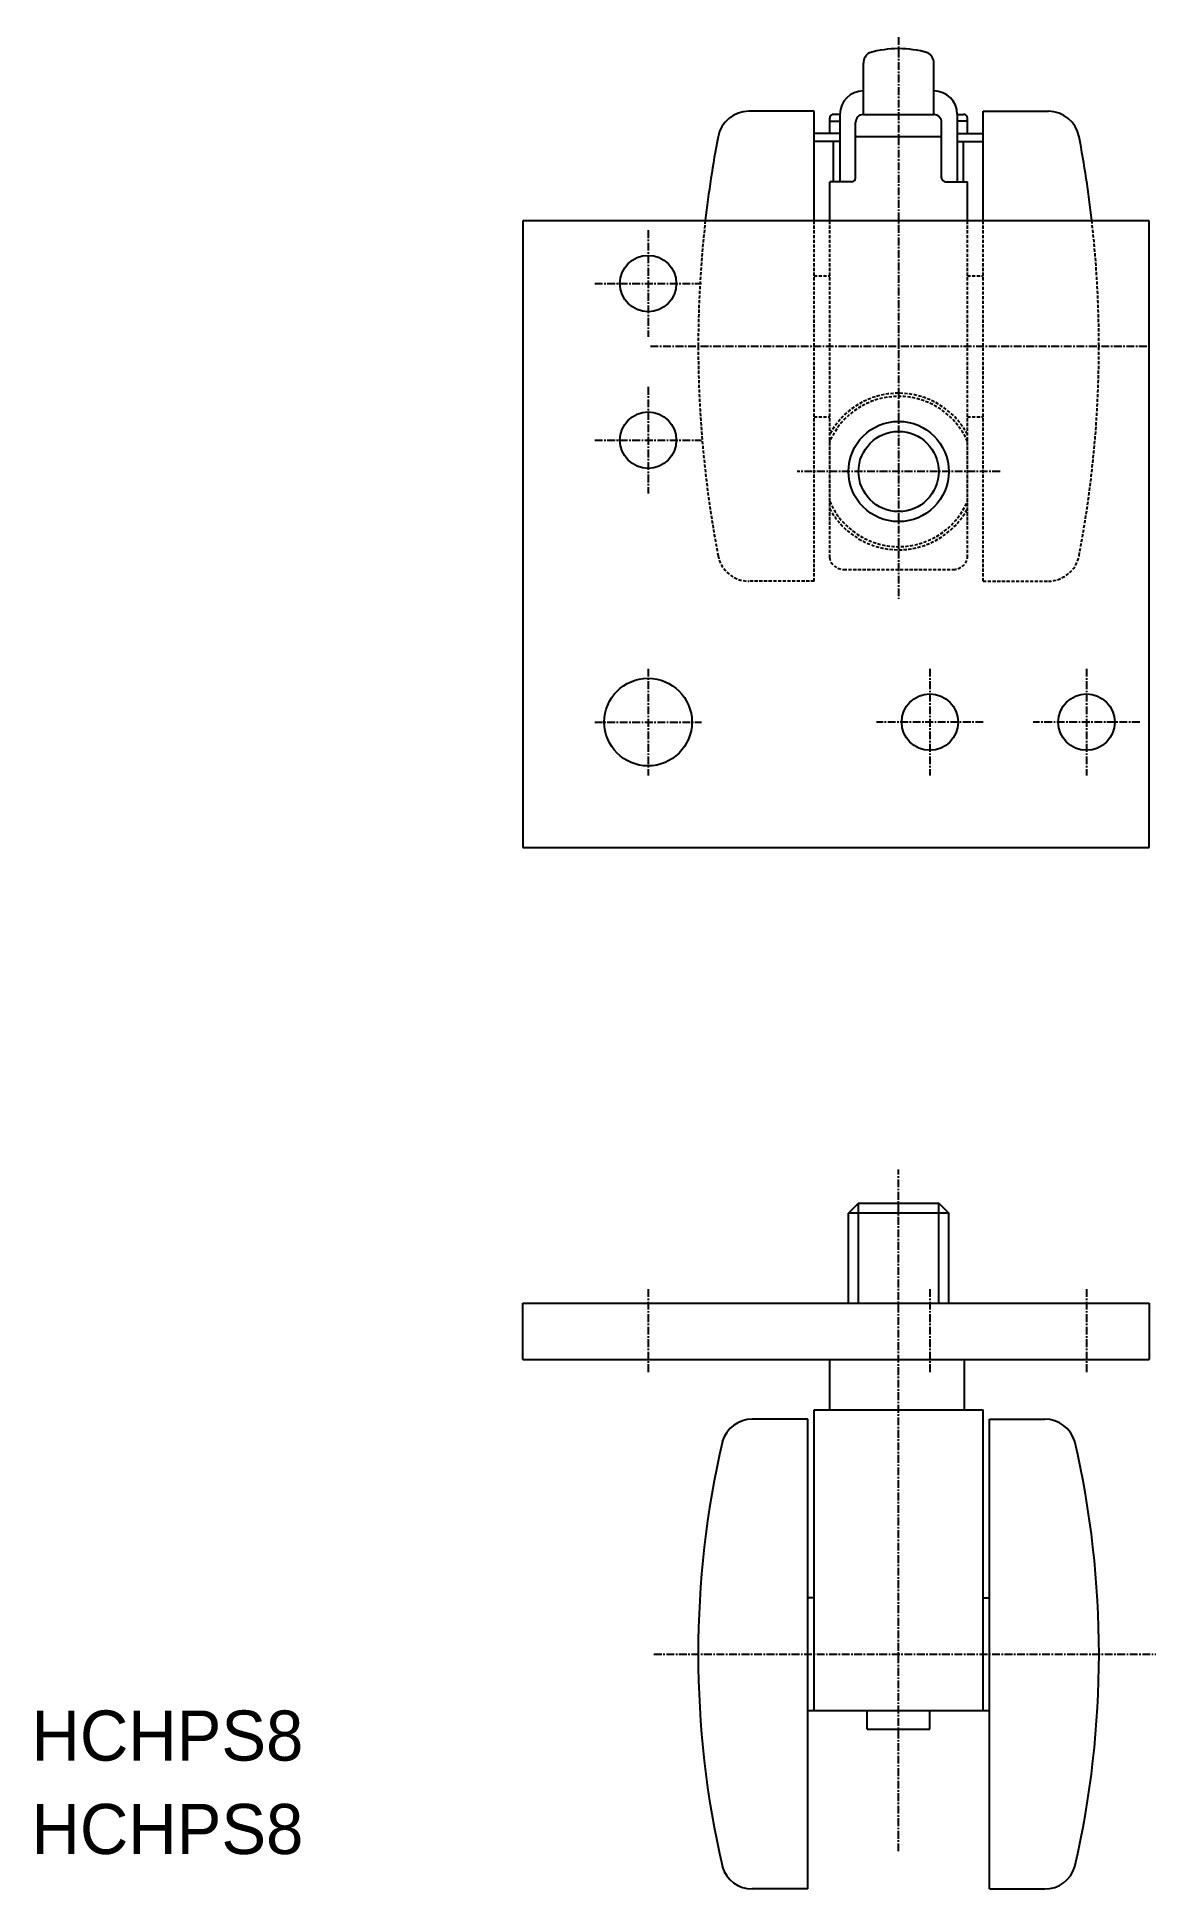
# Model space of a CAD drawing. Extents: x 1 to 180, y 72 to 367.
import ezdxf

# ---------------------------------------------------------------- set-up
doc = ezdxf.new("R2010")
doc.units = 0
doc.linetypes.add('CENTER', pattern=[2, 1.25, -0.25, 0.25, -0.25])
doc.linetypes.add('DASHED', pattern=[0.75, 0.5, -0.25])
doc.layers.get('0').update_dxf_attribs({"linetype": 'CONTINUOUS'})
doc.layers.add('CENTER', color=1, linetype='CENTER')

msp = doc.modelspace()

# ---------------------------------------------------------------- linework, layer by layer
at = {"color": 7, "linetype": 'CONTINUOUS'}
for p, q in [((132.82, 354.91), (132.82, 363.12)), ((144.07, 354.91), (144.07, 363.12)), ((124.95, 355.44), (114.53, 355.44)), ((124.95, 337.99), (124.95, 355.44)), ((129.07, 354.95), (128.07, 354.95)), ((129.07, 354.95), (129.07, 344.19)), ((132.82, 354.91), (144.07, 354.91)), ((147.82, 354.95), (147.82, 344.19)), ((147.82, 354.95), (148.82, 354.95)), ((151.95, 337.99), (151.95, 355.44)), ((151.95, 355.44), (162.36, 355.44)), ((129.07, 351.88), (124.95, 351.88)), ((127.45, 351.88), (127.45, 354.33)), ((127.45, 353.88), (129.07, 353.88)), ((131.57, 344.81), (131.57, 353.66)), ((145.32, 344.81), (145.32, 353.66)), ((149.45, 353.88), (147.82, 353.88)), ((147.82, 351.88), (151.95, 351.88)), ((149.45, 351.88), (149.45, 354.33)), ((128.07, 350.63), (124.95, 350.63)), ((128.07, 344.19), (128.07, 350.63)), ((129.07, 350.63), (128.07, 350.63)), ((131.57, 351.42), (145.32, 351.42)), ((147.82, 350.63), (148.82, 350.63)), ((148.82, 344.19), (148.82, 350.63)), ((148.82, 350.63), (151.95, 350.63)), ((130.95, 344.19), (127.45, 344.19)), ((127.45, 337.99), (127.45, 344.19)), ((145.95, 344.19), (149.45, 344.19)), ((147.82, 344.19), (148.82, 344.19)), ((149.45, 337.99), (149.45, 344.19)), ((178.45, 337.94), (78.45, 337.94)), ((78.45, 337.94), (78.45, 237.93)), ((178.45, 237.93), (178.45, 337.94)), ((78.45, 237.93), (178.45, 237.93)), ((103.45, 237.93), (103.45, 237.93)), ((128.45, 237.93), (128.45, 237.93)), ((132.05, 181.17), (130.45, 179.57)), ((132.05, 181.17), (144.85, 181.17)), ((144.85, 181.17), (146.45, 179.57)), ((146.45, 179.57), (130.45, 179.57)), ((130.45, 165.17), (130.45, 179.57)), ((146.45, 165.17), (146.45, 179.57)), ((78.45, 165.17), (178.45, 165.17)), ((78.45, 156.17), (78.45, 165.17)), ((178.45, 165.17), (178.45, 156.17)), ((78.45, 156.17), (178.45, 156.17)), ((127.45, 148.17), (127.45, 156.17)), ((148.95, 148.17), (148.95, 156.17)), ((124.95, 148.17), (151.95, 148.17)), ((124.95, 100.17), (124.95, 148.17)), ((151.95, 100.17), (151.95, 148.17)), ((123.95, 146.67), (115.09, 146.67)), ((123.95, 71.67), (123.95, 146.67)), ((152.95, 71.67), (152.95, 146.67)), ((152.95, 146.67), (161.8, 146.67)), ((124.95, 118.17), (123.95, 118.17)), ((151.95, 118.17), (152.95, 118.17)), ((123.95, 100.17), (152.95, 100.17)), ((133.45, 97.17), (133.45, 100.17)), ((143.45, 97.17), (143.45, 100.17)), ((133.45, 97.17), (143.45, 97.17)), ((123.95, 71.67), (115.09, 71.67)), ((152.95, 71.67), (161.8, 71.67))]:
    msp.add_line(p, q, dxfattribs=at)
at = {"color": 3, "linetype": 'DASHED'}
for p, q in [((124.95, 280.44), (124.95, 337.99)), ((127.45, 284.19), (127.45, 337.99)), ((149.45, 284.19), (149.45, 337.99)), ((151.95, 280.44), (151.95, 337.99)), ((124.95, 329.19), (127.45, 329.19)), ((149.45, 329.19), (151.95, 329.19)), ((124.95, 306.69), (127.45, 306.69)), ((149.45, 306.69), (151.95, 306.69)), ((127.45, 290.1), (127.45, 303.27)), ((149.45, 290.1), (149.45, 303.27)), ((129.7, 282.31), (147.2, 282.31)), ((124.95, 280.44), (114.53, 280.44)), ((151.95, 280.44), (162.36, 280.44))]:
    msp.add_line(p, q, dxfattribs=at)
at = {"color": 3, "linetype": 'CONTINUOUS'}
for p, q in [((132.05, 165.17), (132.05, 181.17)), ((144.85, 165.17), (144.85, 181.17))]:
    msp.add_line(p, q, dxfattribs=at)
at = {"color": 7, "linetype": 'CONTINUOUS'}
for centre, radius in [((98.45, 327.94), 4.5), ((98.45, 302.94), 4.5), ((138.45, 297.94), 8), ((98.45, 257.94), 7), ((143.45, 257.94), 4.5), ((168.45, 257.94), 4.5)]:
    msp.add_circle(centre, radius, dxfattribs=at)
at = {"color": 3, "linetype": 'CONTINUOUS'}
msp.add_circle((138.45, 297.94), 6.4, dxfattribs=at)
at = {"color": 7, "linetype": 'CONTINUOUS'}
for centre, radius, start, end in [((134.7, 363.12), 1.88, 117.9101, 180), ((138.45, 348.84), 16.6, 73.8093, 106.1907), ((142.2, 363.12), 1.88, 0, 62.0899), ((132.82, 354.95), 3.75, 90, 180), ((144.07, 354.95), 3.75, 0, 90), ((114.53, 350.44), 5, 90, 169.1581), ((128.07, 354.33), 0.625, 90, 180), ((132.82, 353.66), 1.25, 90, 180), ((144.07, 353.66), 1.25, 0, 90), ((148.82, 354.33), 0.625, 0, 90), ((162.36, 350.44), 5, 10.8419, 90), ((284.23, 317.94), 177.78, 169.1581, 173.5221), ((-7.34, 317.94), 177.78, 6.4779, 10.8419), ((130.95, 344.81), 0.625, 270, 0), ((145.95, 344.81), 0.625, 180, 270), ((115.09, 141.67), 5, 90, 163.3985), ((161.8, 141.67), 5, 16.6015, 90), ((257.65, 109.17), 151.2, 167.0327, 192.9673), ((19.25, 109.17), 151.2, 347.0327, 12.9673), ((115.09, 76.67), 5, 196.6015, 270), ((161.8, 76.67), 5, 270, 343.3985)]:
    msp.add_arc(centre, radius, start, end, dxfattribs=at)
at = {"color": 3, "linetype": 'DASHED'}
for centre, radius, start, end in [((284.23, 317.94), 177.78, 173.5221, 190.8419), ((-7.34, 317.94), 177.78, 349.1581, 6.4779), ((138.45, 297.94), 12.5, 28.3576, 151.6424), ((138.45, 297.94), 12, 23.5565, 156.4435), ((138.45, 297.94), 12, 203.5565, 336.4435), ((138.45, 297.94), 12.5, 208.3576, 331.6424), ((114.53, 285.44), 5, 190.8419, 270), ((129.64, 284.54), 2.23, 189.0812, 271.3077), ((147.25, 284.54), 2.23, 268.6923, 350.9188), ((162.36, 285.44), 5, 270, 349.1581)]:
    msp.add_arc(centre, radius, start, end, dxfattribs=at)
at = {"layer": 'CENTER', "color": 1, "linetype": 'CENTER'}
for p, q in [((138.45, 367.29), (138.45, 277.61)), ((98.45, 336.45), (98.45, 319.42)), ((89.93, 327.94), (106.96, 327.94)), ((98.83, 317.94), (178.06, 317.94)), ((98.45, 311.45), (98.45, 294.42)), ((89.93, 302.94), (106.96, 302.94)), ((154.66, 297.94), (122.23, 297.94)), ((98.45, 266.45), (98.45, 249.42)), ((143.45, 266.45), (143.45, 249.42)), ((168.45, 266.45), (168.45, 249.42)), ((89.93, 257.94), (106.96, 257.94)), ((151.96, 257.94), (134.93, 257.94)), ((176.96, 257.94), (159.93, 257.94)), ((138.45, 77.7), (138.45, 186.52)), ((98.45, 167.42), (98.45, 153.92)), ((143.45, 167.42), (143.45, 153.92)), ((168.45, 167.42), (168.45, 153.92)), ((99.37, 109.17), (179.54, 109.17))]:
    msp.add_line(p, q, dxfattribs=at)

# ---------------------------------------------------------------- texts
at = {"color": 7, "linetype": 'CONTINUOUS'}
for p in [(0, 92.16), (0, 77.25)]:
    msp.add_text('HCHPS8', height=8, dxfattribs=at).set_placement(p)

doc.saveas('drawing.dxf')
